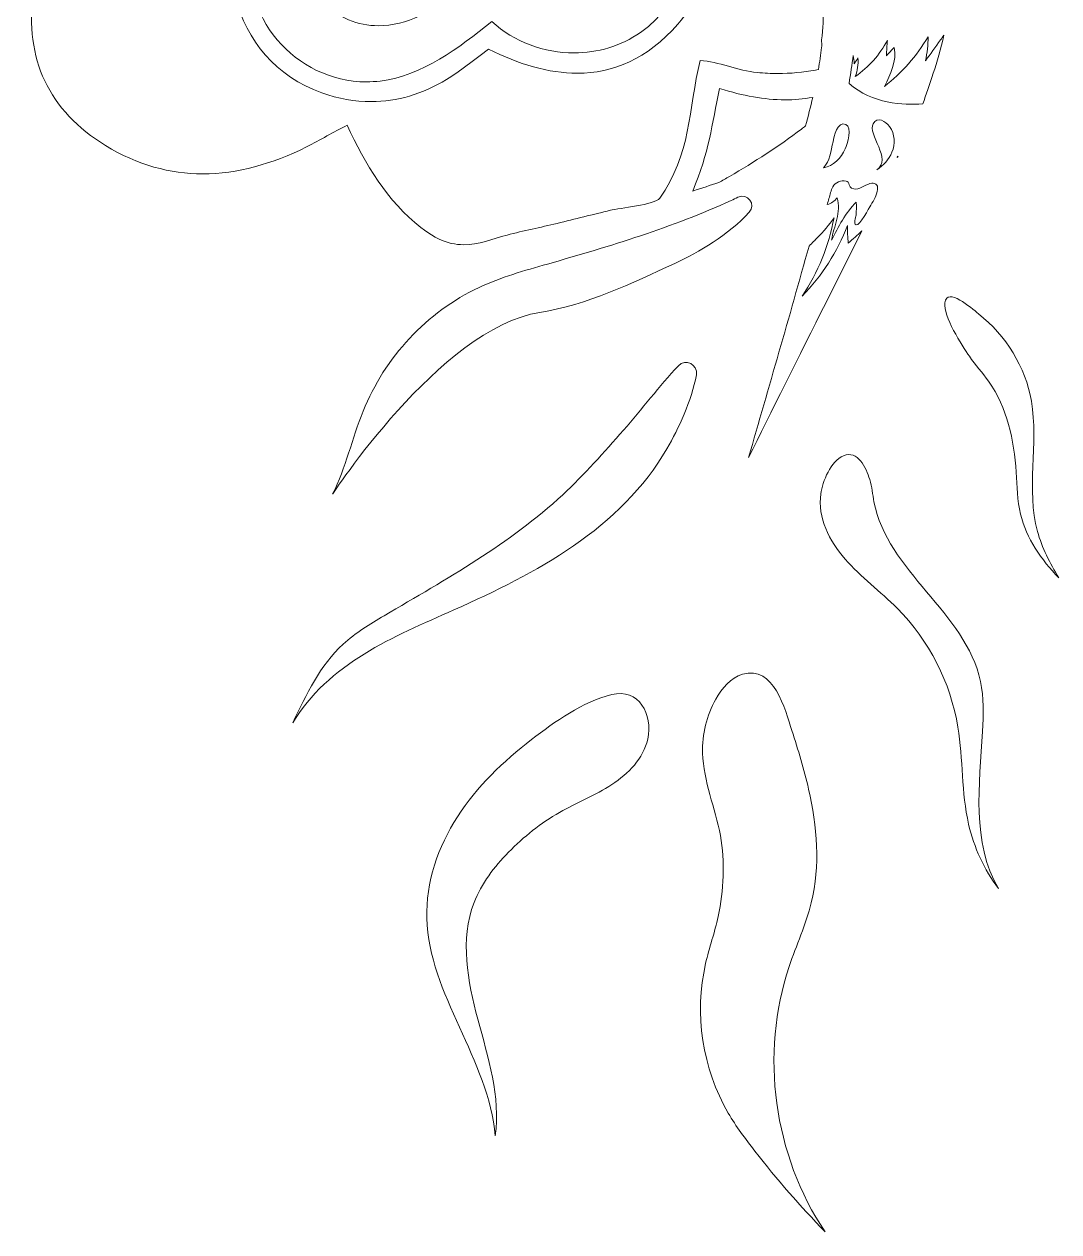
# Model space of a CAD drawing. Header units: millimetres. Extents: x -1356 to 546, y -801 to 88.
# Drawn here: x -796.6 to -608.8, y -772.1 to -553 of the extents above; entities that cross this region are included whole.
import ezdxf

# ---------------------------------------------------------------- set-up
doc = ezdxf.new("R2010")
doc.units = ezdxf.units.MM
doc.header["$MEASUREMENT"] = 0
doc.layers.add('Layer 3', color=7, linetype='Continuous')

msp = doc.modelspace()

# ---------------------------------------------------------------- linework, layer by layer
at = {"layer": 'Layer 3', "lineweight": 0}
for points, knots in [([(-724.55, -589.84), (-730.62, -585.12), (-734.75, -578.32), (-737.92, -571.3), (-740.46, -572.44), (-742.81, -573.99), (-745.3, -575.23), (-751.58, -578.33), (-757.88, -580.1), (-764.15, -580.1), (-770.07, -580.1), (-775.96, -578.52), (-781.78, -574.97), (-792.05, -568.71), (-796.55, -559.17), (-794.86, -547.32), (-793.29, -536.31), (-785.92, -530.47), (-775.47, -528.05), (-774.68, -527.87), (-773.89, -527.67), (-772.5, -527.33), (-772.21, -519.62), (-771.14, -511.93), (-764.5, -506.4), (-759.12, -501.92), (-752.96, -499.3), (-746.09, -498.54), (-744.3, -498.34), (-742.49, -498.22), (-740.67, -498.22), (-735.99, -498.22), (-731.31, -499.01), (-727.17, -501.3), (-720.82, -504.8), (-717.67, -510.81), (-714.33, -516.94), (-709.55, -515.03), (-704.57, -513.3), (-699.42, -513.21), (-699.28, -513.21), (-699.15, -513.21), (-699.02, -513.21), (-689.43, -513.21), (-680.06, -519.52), (-676.76, -528.53), (-673.42, -537.66), (-676.76, -548.88), (-684.72, -554.46), (-688.27, -556.96), (-692.51, -558.16), (-696.75, -558.16), (-702.18, -558.16), (-707.63, -556.19), (-711.68, -552.47), (-717.76, -557.3), (-724.26, -562.32), (-731.96, -563.27), (-732.8, -563.37), (-733.64, -563.42), (-734.47, -563.42), (-747.24, -563.42), (-757.93, -551.37), (-755.11, -538.39), (-753.58, -531.37), (-748.01, -525.35), (-741.09, -523.39), (-739.47, -522.93), (-737.78, -522.7), (-736.08, -522.7), (-732, -522.7), (-727.93, -524.04), (-724.88, -526.72), (-720.56, -530.53), (-718.68, -537.07), (-720.84, -542.4), (-722.64, -546.83), (-727.32, -549.94), (-732.02, -549.94), (-732.98, -549.94), (-733.95, -549.81), (-734.88, -549.53), (-736.41, -549.08), (-737.86, -548.27), (-738.94, -547.11), (-740.8, -545.1), (-741.44, -542.04), (-740.54, -539.46), (-739.64, -536.87), (-737.23, -534.88), (-734.52, -534.47), (-734.22, -533.37), (-735.63, -532.68), (-736.81, -532.68), (-736.92, -532.68), (-737.02, -532.69), (-737.12, -532.7), (-741.51, -533.18), (-744.96, -537.52), (-744.93, -541.94), (-744.9, -546.36), (-741.77, -550.45), (-737.7, -552.17), (-735.98, -552.9), (-734.14, -553.24), (-732.28, -553.24), (-729.73, -553.24), (-727.16, -552.61), (-724.86, -551.48), (-721.32, -549.73), (-718.3, -546.76), (-716.96, -543.04), (-715.88, -540.04), (-715.95, -536.69), (-716.81, -533.62), (-718.78, -526.62), (-725.01, -521.11), (-732.13, -519.66), (-733.47, -519.39), (-734.84, -519.25), (-736.21, -519.25), (-742.07, -519.25), (-747.94, -521.69), (-752.12, -525.85), (-764.65, -538.32), (-758.98, -559.67), (-742.57, -565.41), (-739.53, -566.48), (-736.54, -567), (-733.59, -567), (-728.88, -567), (-724.31, -565.65), (-719.91, -562.98), (-717.38, -561.44), (-715.07, -559.52), (-712.29, -557.5), (-706.83, -560.2), (-701.41, -561.86), (-696.18, -561.86), (-689.7, -561.86), (-683.52, -559.3), (-677.95, -552.95), (-671.1, -545.14), (-670.5, -531.77), (-676.05, -522.41), (-679.81, -516.06), (-685.49, -511.89), (-692.83, -510.65), (-694.65, -510.35), (-696.49, -510.21), (-698.32, -510.21), (-702.59, -510.21), (-706.88, -510.93), (-711.05, -511.88), (-711.35, -511.95), (-711.67, -512.02), (-711.97, -512.02), (-712.21, -512.02), (-712.44, -511.98), (-712.65, -511.87), (-713.01, -511.67), (-713.24, -511.3), (-713.46, -510.95), (-717.5, -504.45), (-723.2, -498.99), (-729.87, -495.23), (-728.69, -494.52), (-727.59, -493.66), (-726.63, -492.66), (-720.75, -499.7), (-712.44, -505.25), (-703.28, -505.66), (-702.86, -505.68), (-702.45, -505.69), (-702.03, -505.69), (-698.81, -505.69), (-695.58, -505.19), (-692.38, -505.19), (-691, -505.19), (-689.63, -505.29), (-688.27, -505.55), (-683.24, -506.53), (-678.86, -509.83), (-675.87, -513.98), (-672.87, -518.13), (-671.14, -523.07), (-670.08, -528.08), (-667.07, -525.28), (-665.63, -521.04), (-665.71, -516.93), (-665.77, -514.23), (-666.44, -511.59), (-667.49, -509.1), (-660.94, -515.94), (-656.11, -524.58), (-653.55, -533.94), (-653.55, -533.96), (-653.54, -533.98), (-653.54, -534), (-653.33, -534.76), (-653.14, -535.52), (-652.97, -536.28), (-652.96, -536.32), (-652.95, -536.36), (-652.94, -536.39), (-652.77, -537.15), (-652.61, -537.92), (-652.47, -538.68), (-652.46, -538.71), (-652.45, -538.74), (-652.45, -538.77), (-652.16, -540.35), (-651.93, -541.95), (-651.77, -543.55), (-651.35, -547.64), (-651.39, -551.77), (-651.87, -555.8), (-651.87, -555.8), (-651.89, -555.97), (-651.89, -555.97), (-651.89, -555.97), (-651.87, -556.15), (-651.87, -556.15), (-651.82, -556.49), (-651.82, -556.83), (-651.86, -557.19), (-652.01, -558.49), (-652.21, -559.82), (-652.45, -561.19), (-652.62, -561.24), (-652.81, -561.28), (-652.98, -561.31), (-655.23, -561.7), (-657.51, -561.9), (-659.79, -561.9), (-661.04, -561.9), (-662.29, -561.84), (-663.53, -561.72), (-667.05, -561.39), (-670.54, -559.75), (-673.92, -559.52), (-675.99, -568.37), (-675.59, -576.72), (-681.24, -584.51), (-682.14, -585.74), (-688.6, -586.32), (-690.19, -586.71), (-693.41, -587.51), (-696.63, -588.3), (-699.86, -589.09), (-702.86, -589.83), (-705.95, -590.43), (-708.92, -591.22), (-711.61, -591.93), (-714.11, -592.97), (-716.82, -592.97), (-717.56, -592.97), (-718.3, -592.9), (-719.07, -592.72), (-721.1, -592.24), (-722.91, -591.11), (-724.55, -589.84)], [0, 0, 0, 0, 1, 1, 1, 2, 2, 2, 3, 3, 3, 4, 4, 4, 5, 5, 5, 6, 6, 6, 7, 7, 7, 8, 8, 8, 9, 9, 9, 10, 10, 10, 11, 11, 11, 12, 12, 12, 13, 13, 13, 14, 14, 14, 15, 15, 15, 16, 16, 16, 17, 17, 17, 18, 18, 18, 19, 19, 19, 20, 20, 20, 21, 21, 21, 22, 22, 22, 23, 23, 23, 24, 24, 24, 25, 25, 25, 26, 26, 26, 27, 27, 27, 28, 28, 28, 29, 29, 29, 30, 30, 30, 31, 31, 31, 32, 32, 32, 33, 33, 33, 34, 34, 34, 35, 35, 35, 36, 36, 36, 37, 37, 37, 38, 38, 38, 39, 39, 39, 40, 40, 40, 41, 41, 41, 42, 42, 42, 43, 43, 43, 44, 44, 44, 45, 45, 45, 46, 46, 46, 47, 47, 47, 48, 48, 48, 49, 49, 49, 50, 50, 50, 51, 51, 51, 52, 52, 52, 53, 53, 53, 54, 54, 54, 55, 55, 55, 56, 56, 56, 57, 57, 57, 58, 58, 58, 59, 59, 59, 60, 60, 60, 61, 61, 61, 62, 62, 62, 63, 63, 63, 64, 64, 64, 65, 65, 65, 66, 66, 66, 67, 67, 67, 68, 68, 68, 69, 69, 69, 70, 70, 70, 71, 71, 71, 72, 72, 72, 73, 73, 73, 74, 74, 74, 75, 75, 75, 76, 76, 76, 77, 77, 77, 78, 78, 78, 79, 79, 79, 80, 80, 80, 81, 81, 81, 82, 82, 82, 83, 83, 83, 84, 84, 84, 85, 85, 85, 86, 86, 86, 87, 87, 87, 87]), ([(-633.51, -567.4), (-637.02, -567.69), (-642.68, -567.42), (-646.89, -563.72), (-646.59, -561.98), (-646.35, -560.29), (-646.14, -558.64), (-646.06, -559.13), (-645.99, -559.63), (-645.94, -560.12), (-645.71, -559.78), (-645.48, -559.43), (-645.26, -559.09), (-645.17, -560.22), (-645.34, -561.38), (-645.76, -562.44), (-643.34, -560.76), (-641.32, -558.5), (-639.93, -555.9), (-639.99, -556.83), (-640.05, -557.75), (-640.1, -558.67), (-639.63, -558.18), (-639.15, -557.68), (-638.67, -557.18), (-638.21, -559.62), (-639.35, -562.05), (-640.47, -564.27), (-637.31, -561.78), (-634.62, -558.71), (-632.55, -555.26), (-632.52, -556.72), (-632.68, -558.19), (-633.02, -559.62), (-632.11, -558.35), (-631.2, -557.09), (-630.29, -555.82), (-630.08, -555.53), (-629.87, -555.23), (-629.66, -554.94), (-630.89, -559.97), (-632.3, -564.21), (-633.51, -567.4)], [0, 0, 0, 0, 1, 1, 1, 2, 2, 2, 3, 3, 3, 4, 4, 4, 5, 5, 5, 6, 6, 6, 7, 7, 7, 8, 8, 8, 9, 9, 9, 10, 10, 10, 11, 11, 11, 12, 12, 12, 13, 13, 13, 14, 14, 14, 14]), ([(-655.5, -571.98), (-659.66, -575.15), (-664.05, -577.94), (-668.56, -580.58), (-669.2, -580.96), (-669.86, -581.32), (-670.51, -581.68), (-672.03, -582.18), (-673.59, -582.69), (-675.24, -583.23), (-672.28, -576.24), (-671.79, -571.22), (-670.36, -564.63), (-666.05, -565.94), (-662.3, -566.68), (-658.51, -566.68), (-656.86, -566.68), (-655.19, -566.54), (-653.47, -566.24), (-653.87, -567.96), (-654.31, -569.69), (-654.78, -571.42), (-655.02, -571.61), (-655.26, -571.8), (-655.5, -571.98)], [0, 0, 0, 0, 1, 1, 1, 2, 2, 2, 3, 3, 3, 4, 4, 4, 5, 5, 5, 6, 6, 6, 7, 7, 7, 8, 8, 8, 8]), ([(-642.52, -571.03), (-641.72, -569.62), (-640.27, -570.58), (-639.54, -571.53), (-638.54, -572.85), (-638.48, -574.69), (-639.09, -576.18), (-639.63, -577.51), (-640.65, -578.6), (-641.85, -579.38), (-639, -577.51), (-643.55, -572.86), (-642.52, -571.03)], [0, 0, 0, 0, 1, 1, 1, 2, 2, 2, 3, 3, 3, 4, 4, 4, 4]), ([(-647.58, -575.57), (-648.28, -577.24), (-649.74, -578.64), (-651.52, -579.04), (-650.37, -577.78), (-650.14, -575.97), (-649.79, -574.3), (-649.62, -573.44), (-648.99, -570.47), (-647.48, -571.15), (-646.29, -571.68), (-647.2, -574.69), (-647.58, -575.57)], [0, 0, 0, 0, 1, 1, 1, 2, 2, 2, 3, 3, 3, 4, 4, 4, 4]), ([(-638.15, -577.15), (-638.13, -577.1), (-638.12, -577.05), (-638.11, -577.01), (-638.1, -576.98), (-638.09, -576.95), (-638.09, -576.92), (-638.06, -576.95), (-638.02, -576.98), (-637.99, -577.01), (-638.04, -577.06), (-638.1, -577.11), (-638.15, -577.15)], [0, 0, 0, 0, 1, 1, 1, 2, 2, 2, 3, 3, 3, 4, 4, 4, 4]), ([(-641.84, -582.15), (-641.68, -582.37), (-641.68, -582.68), (-641.71, -582.95), (-641.84, -583.98), (-642.38, -584.91), (-642.92, -585.78), (-643.27, -586.34), (-644.92, -589.51), (-645.59, -589.36), (-646.13, -589.24), (-645.64, -588.01), (-645.6, -587.61), (-645.53, -586.82), (-645.55, -586.03), (-645.57, -585.24), (-647.53, -587.18), (-648.81, -589.69), (-650.05, -592.15), (-649.85, -590.86), (-649.41, -589.62), (-649.11, -588.34), (-648.81, -587.07), (-648.65, -585.72), (-649.01, -584.46), (-649.49, -585.03), (-650.13, -585.46), (-650.84, -585.68), (-650.63, -584.95), (-650.43, -584.23), (-650.22, -583.5), (-650.12, -583.14), (-650.02, -582.78), (-649.83, -582.46), (-649.36, -581.65), (-648.33, -581.21), (-647.42, -581.43), (-647.28, -581.46), (-647.13, -581.52), (-647.04, -581.63), (-646.93, -581.77), (-646.93, -581.96), (-646.88, -582.13), (-646.74, -582.63), (-646.17, -582.91), (-645.65, -582.89), (-645.13, -582.87), (-644.65, -582.62), (-644.19, -582.37), (-643.74, -582.12), (-643.26, -581.86), (-642.74, -581.81), (-642.41, -581.79), (-642.04, -581.87), (-641.84, -582.15)], [0, 0, 0, 0, 1, 1, 1, 2, 2, 2, 3, 3, 3, 4, 4, 4, 5, 5, 5, 6, 6, 6, 7, 7, 7, 8, 8, 8, 9, 9, 9, 10, 10, 10, 11, 11, 11, 12, 12, 12, 13, 13, 13, 14, 14, 14, 15, 15, 15, 16, 16, 16, 17, 17, 17, 18, 18, 18, 18]), ([(-702.98, -605.24), (-721.15, -608.07), (-740.98, -638.86), (-740.58, -638.18), (-738.19, -633.45), (-737.07, -628.11), (-735.06, -623.17), (-731.12, -613.43), (-723.52, -605.16), (-714, -600.71), (-710.03, -598.86), (-705.8, -597.67), (-701.59, -596.47), (-690.27, -593.23), (-678.96, -589.83), (-668.26, -584.94), (-667.84, -584.75), (-667.44, -584.55), (-667.04, -584.35), (-665.31, -583.49), (-663.68, -585.67), (-664.99, -587.09), (-668.76, -591.18), (-674.1, -594.33), (-678.5, -596.36), (-686.39, -599.99), (-694.4, -603.9), (-702.98, -605.24)], [0, 0, 0, 0, 1, 1, 1, 2, 2, 2, 3, 3, 3, 4, 4, 4, 5, 5, 5, 6, 6, 6, 7, 7, 7, 8, 8, 8, 9, 9, 9, 9]), ([(-654.14, -593.22), (-653.55, -592.67), (-653, -592.06), (-652.64, -591.71), (-651.52, -590.6), (-650.5, -589.37), (-649.61, -588.06), (-650.55, -593.12), (-652.52, -597.99), (-655.36, -602.29), (-651.83, -598.61), (-649.03, -594.24), (-647.16, -589.5), (-647.17, -590.56), (-647.13, -591.63), (-647.04, -592.69), (-646.2, -591.96), (-645.38, -591.22), (-644.57, -590.46), (-644.57, -590.46), (-651.06, -603.44), (-651.06, -603.44), (-655.94, -613.19), (-661.14, -623.6), (-665.12, -631.56), (-661.43, -618.89), (-657.73, -606.04), (-654.14, -593.22)], [0, 0, 0, 0, 1, 1, 1, 2, 2, 2, 3, 3, 3, 4, 4, 4, 5, 5, 5, 6, 6, 6, 7, 7, 7, 8, 8, 8, 9, 9, 9, 9]), ([(-629.5, -603.48), (-629.06, -600.59), (-624.78, -604.4), (-623.37, -605.51), (-618.44, -609.42), (-614.85, -615.11), (-613.79, -621.35), (-612.46, -629.15), (-614.78, -637.35), (-612.69, -644.99), (-611.88, -647.97), (-610.42, -650.74), (-608.81, -653.39), (-611.99, -650.13), (-614.73, -646.26), (-615.77, -641.82), (-616.35, -639.35), (-616.38, -636.78), (-616.56, -634.25), (-616.95, -628.43), (-618.18, -622.48), (-621.56, -617.74), (-622.66, -616.18), (-623.98, -614.79), (-625.05, -613.21), (-626.35, -611.26), (-629.87, -605.88), (-629.5, -603.48)], [0, 0, 0, 0, 1, 1, 1, 2, 2, 2, 3, 3, 3, 4, 4, 4, 5, 5, 5, 6, 6, 6, 7, 7, 7, 8, 8, 8, 9, 9, 9, 9]), ([(-674.59, -616.56), (-675.46, -621.3), (-677.82, -626.33), (-679.92, -629.97), (-684.03, -637.09), (-690.11, -642.92), (-696.87, -647.6), (-703.62, -652.28), (-711.06, -655.87), (-718.57, -659.21), (-724.1, -661.68), (-729.71, -664.04), (-734.86, -667.22), (-740.02, -670.4), (-744.75, -674.49), (-747.81, -679.72), (-745.38, -674.57), (-742.85, -669.29), (-738.66, -665.43), (-736.44, -663.38), (-733.83, -661.81), (-731.22, -660.27), (-719.97, -653.62), (-708.41, -647.22), (-698.84, -638.32), (-694.9, -634.66), (-691.34, -630.62), (-687.78, -626.58), (-684.49, -622.83), (-681.32, -618.64), (-677.85, -614.92), (-676.57, -613.53), (-674.26, -614.7), (-674.59, -616.56)], [0, 0, 0, 0, 1, 1, 1, 2, 2, 2, 3, 3, 3, 4, 4, 4, 5, 5, 5, 6, 6, 6, 7, 7, 7, 8, 8, 8, 9, 9, 9, 10, 10, 10, 11, 11, 11, 11]), ([(-623.03, -672.18), (-622.39, -675.14), (-622.47, -678.22), (-622.65, -681.25), (-623.22, -690.94), (-624.69, -701.39), (-619.78, -709.76), (-622.37, -706.31), (-624.22, -702.32), (-625.19, -698.11), (-626.51, -692.35), (-626.17, -686.33), (-627.13, -680.5), (-628.45, -672.4), (-632.36, -664.75), (-638.14, -658.93), (-641.2, -655.85), (-644.76, -653.27), (-647.61, -649.99), (-650.46, -646.72), (-652.6, -642.45), (-652.01, -638.15), (-651.69, -635.9), (-650.2, -632.23), (-647.9, -631.26), (-645.26, -630.14), (-643.81, -633.4), (-643.13, -635.57), (-642.72, -636.88), (-642.61, -638.26), (-642.36, -639.61), (-640, -652.16), (-625.71, -659.69), (-623.03, -672.18)], [0, 0, 0, 0, 1, 1, 1, 2, 2, 2, 3, 3, 3, 4, 4, 4, 5, 5, 5, 6, 6, 6, 7, 7, 7, 8, 8, 8, 9, 9, 9, 10, 10, 10, 11, 11, 11, 11]), ([(-653.73, -712.36), (-654.72, -716.32), (-656.44, -720.04), (-657.74, -723.91), (-663.07, -739.81), (-660.59, -758.14), (-651.21, -772.05), (-655.72, -767.41), (-659.98, -762.52), (-663.96, -757.41), (-665.7, -755.2), (-667.38, -752.93), (-668.79, -750.5), (-673.5, -742.41), (-675, -732.51), (-672.91, -723.38), (-672.25, -720.5), (-671.24, -717.71), (-670.62, -714.82), (-669.62, -710.16), (-669.37, -704.86), (-670.23, -700.15), (-671.14, -695.13), (-673.31, -690.35), (-673.45, -685.19), (-673.55, -681.79), (-672.71, -678.37), (-671.05, -675.4), (-669.95, -673.42), (-668.36, -671.55), (-666.19, -670.9), (-660.46, -669.18), (-658.51, -677.29), (-657.25, -681.11), (-656.11, -684.6), (-655.04, -688.13), (-654.22, -691.71), (-652.68, -698.48), (-652.05, -705.56), (-653.73, -712.36)], [0, 0, 0, 0, 1, 1, 1, 2, 2, 2, 3, 3, 3, 4, 4, 4, 5, 5, 5, 6, 6, 6, 7, 7, 7, 8, 8, 8, 9, 9, 9, 10, 10, 10, 11, 11, 11, 12, 12, 12, 13, 13, 13, 13]), ([(-683.41, -682.66), (-684.21, -686.16), (-686.91, -688.94), (-689.91, -690.9), (-692.92, -692.86), (-696.29, -694.18), (-699.41, -695.95), (-702.83, -697.9), (-705.92, -700.38), (-708.67, -703.19), (-711.26, -705.85), (-713.59, -708.85), (-714.92, -712.31), (-717.5, -719.02), (-716.08, -726.54), (-714.23, -733.48), (-712.37, -740.43), (-710.1, -747.53), (-711.07, -754.64), (-712.24, -740.8), (-723.12, -729.02), (-723.49, -715.14), (-723.67, -708.64), (-721.45, -702.21), (-717.93, -696.74), (-714.41, -691.27), (-709.64, -686.7), (-704.49, -682.74), (-700.28, -679.5), (-695.2, -675.86), (-689.95, -674.57), (-685.07, -673.38), (-682.37, -678.15), (-683.41, -682.66)], [0, 0, 0, 0, 1, 1, 1, 2, 2, 2, 3, 3, 3, 4, 4, 4, 5, 5, 5, 6, 6, 6, 7, 7, 7, 8, 8, 8, 9, 9, 9, 10, 10, 10, 11, 11, 11, 11])]:
    msp.add_open_spline(points, degree=3, knots=knots, dxfattribs=at)

doc.saveas('drawing.dxf')
